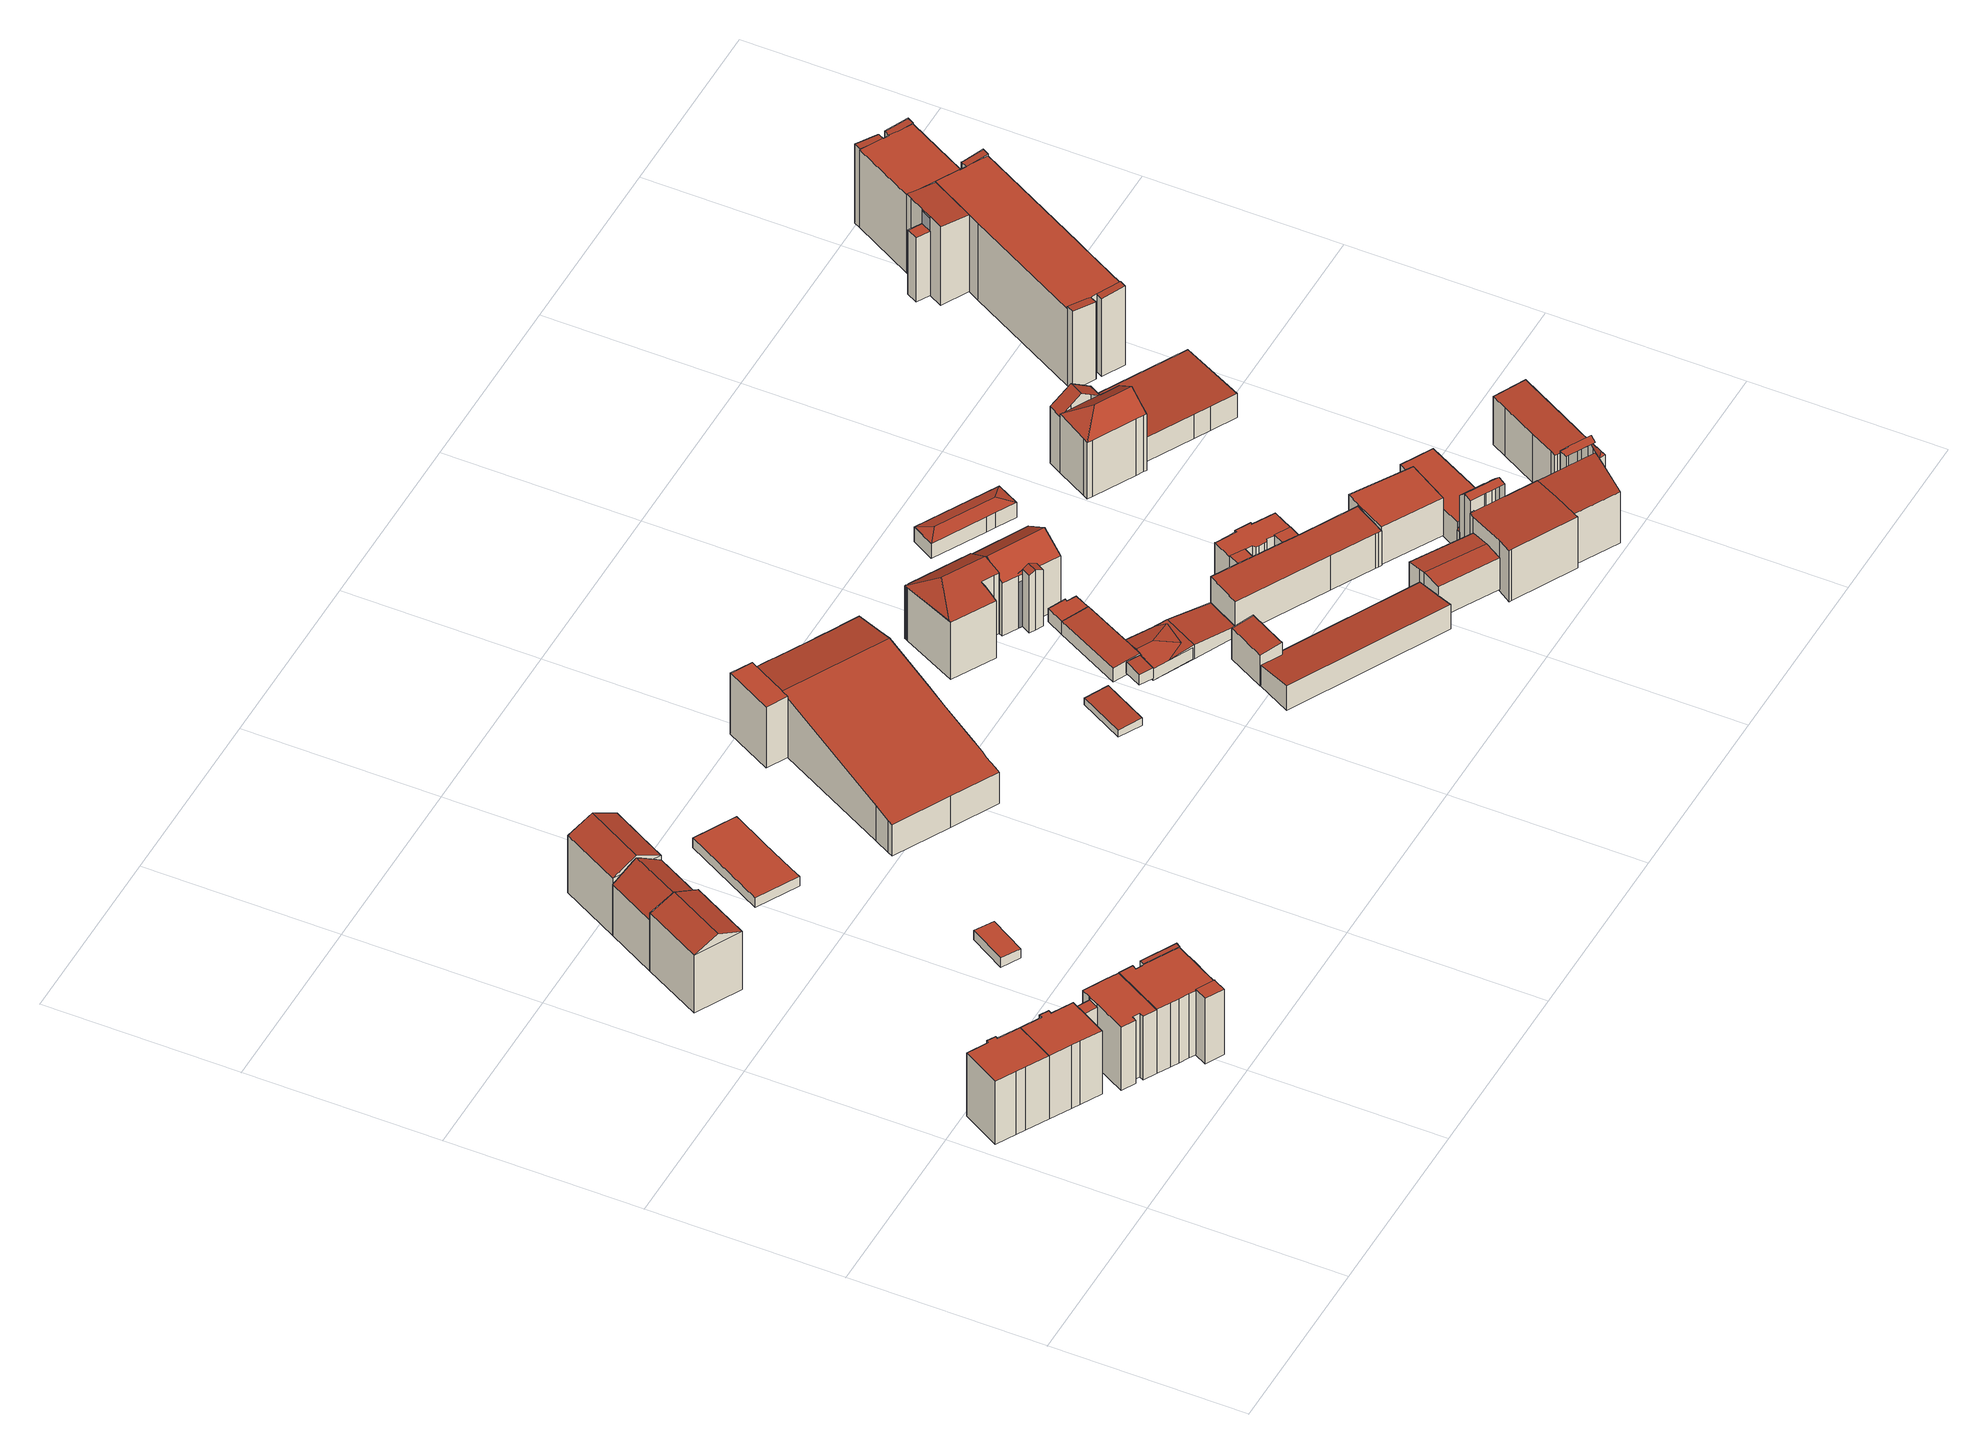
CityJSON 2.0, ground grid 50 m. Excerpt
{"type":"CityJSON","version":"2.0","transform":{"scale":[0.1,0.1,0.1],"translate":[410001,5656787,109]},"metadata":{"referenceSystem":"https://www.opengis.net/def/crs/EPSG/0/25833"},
"CityObjects":{
"building1":{"type":"Building","attributes":{"Dachtyp_tdc":"tdcPolyFlatRoof","Gemeindeschluessel":14612000,"Dachneigung":0,"QualitaetDacherkennung":76,"Geometrietyp2DReferenz":"3000","measuredHeight":19.19,"function":"31001_9998","roofType":"1000"},"geometry":[{"type":"Solid","lod":"2","boundaries":[[[[0,1,2,3]],[[1,4,5,2]],[[4,6,7,5]],[[6,8,9,7]],[[8,10,11,9]],[[10,12,13,11]],[[12,14,15,13]],[[14,16,17,15]],[[16,18,19,17]],[[18,0,3,19]],[[18,16,14,12,10,8,6,4,1,0]],[[3,2,5,7,9,11,13,15,17,19]]]],"semantics":{"surfaces":[{"type":"WallSurface"},{"type":"RoofSurface"},{"type":"GroundSurface"}],"values":[[0,0,0,0,0,0,0,0,0,0,1,2]]}}]},
"building2":{"type":"Building","attributes":{"Dachtyp_tdc":"tdcPolyFlatRoof","Gemeindeschluessel":14612000,"Dachneigung":0,"QualitaetDacherkennung":69,"Geometrietyp2DReferenz":"3000","measuredHeight":19.28,"function":"31001_9998","roofType":"1000"},"geometry":[{"type":"Solid","lod":"2","boundaries":[[[[6,4,20,21]],[[4,22,23,20]],[[22,24,25,23]],[[24,26,27,25]],[[26,28,29,27]],[[28,30,31,29]],[[30,32,33,31]],[[32,34,35,33]],[[34,36,37,35]],[[36,38,39,37]],[[38,40,41,39]],[[40,6,21,41]],[[40,38,36,34,32,30,28,26,24,22,4,6]],[[21,20,23,25,27,29,31,33,35,37,39,41]]]],"semantics":{"surfaces":[{"type":"WallSurface"},{"type":"RoofSurface"},{"type":"GroundSurface"}],"values":[[0,0,0,0,0,0,0,0,0,0,0,0,1,2]]}}]},
"building3":{"type":"Building","attributes":{"Gemeindeschluessel":14612000,"Geometrietyp2DReferenz":"3000","function":"31001_9998","roofType":"9999"},"children":["building3-1","building3-2"]},
"building3-1":{"type":"BuildingPart","attributes":{"Dachtyp_tdc":"tdcPolyFlatRoof","Dachneigung":0,"QualitaetDacherkennung":49,"Geometrietyp2DReferenz":"3000","measuredHeight":19.35,"roofType":"1000"},"parents":["building3"],"geometry":[{"type":"MultiSurface","lod":"2","boundaries":[[[42,43,44,45,46]],[[43,47,48,44]],[[47,49,50,48]],[[49,51,52,50]],[[51,53,54,52]],[[53,55,56,54]],[[55,57,58,56]],[[57,59,60,58]],[[59,61,62,60]],[[61,63,64,62]],[[63,65,66,64]],[[65,67,68,66]],[[67,69,68]],[[67,65,63,61,59,57,55,53,51,49,47,43,42]],[[45,44,48,50,52,54,56,58,60,62,64,66,68]]],"semantics":{"surfaces":[{"type":"WallSurface"},{"type":"RoofSurface"},{"type":"GroundSurface"}],"values":[0,0,0,0,0,0,0,0,0,0,0,0,0,1,2]}}]},
"building3-2":{"type":"BuildingPart","attributes":{"Dachtyp_tdc":"tdcPolyFlatRoof","Dachneigung":0,"QualitaetDacherkennung":43,"Geometrietyp2DReferenz":"3000","measuredHeight":18.34,"roofType":"1000"},"parents":["building3"],"geometry":[{"type":"MultiSurface","lod":"2","boundaries":[[[69,70,35,68]],[[70,71,33,35]],[[71,72,44,33]],[[72,46,45,44]],[[46,72,71,70,69]],[[68,35,33,44,45]]],"semantics":{"surfaces":[{"type":"WallSurface"},{"type":"RoofSurface"},{"type":"GroundSurface"}],"values":[0,0,0,0,1,2]}}]},
"building4":{"type":"Building","attributes":{"Gemeindeschluessel":14612000,"Geometrietyp2DReferenz":"3000","function":"31001_9998","roofType":"9999"},"children":["building4-1","building4-2","building4-3"]},
"building4-1":{"type":"BuildingPart","attributes":{"Dachtyp_tdc":"tdcPolyFlatRoof","Dachneigung":0,"QualitaetDacherkennung":61,"Geometrietyp2DReferenz":"3000","measuredHeight":19.89,"roofType":"1000"},"parents":["building4"],"geometry":[{"type":"MultiSurface","lod":"2","boundaries":[[[73,74,75,76,77]],[[74,78,79,75]],[[78,80,81,79]],[[80,82,83,84,81]],[[80,78,74,73,82]],[[84,76,75,79,81]]],"semantics":{"surfaces":[{"type":"WallSurface"},{"type":"RoofSurface"},{"type":"GroundSurface"}],"values":[0,0,0,0,1,2]}}]},
"building4-2":{"type":"BuildingPart","attributes":{"Dachtyp_tdc":"tdcPolyFlatRoof","Dachneigung":6.8,"QualitaetDacherkennung":31,"Geometrietyp2DReferenz":"3000","measuredHeight":19.88,"roofType":"2100"},"parents":["building4"],"geometry":[{"type":"MultiSurface","lod":"2","boundaries":[[[85,86,87,88,89]],[[86,90,91,87]],[[90,92,93,91]],[[92,94,95,96,93]],[[94,92,90,86,85]],[[88,87,91,93,96]]],"semantics":{"surfaces":[{"type":"WallSurface"},{"type":"RoofSurface"},{"type":"GroundSurface"}],"values":[0,0,0,0,1,2]}}]},
"building4-3":{"type":"BuildingPart","attributes":{"Dachtyp_tdc":"tdcPolyFlatRoof","Dachneigung":0,"QualitaetDacherkennung":57,"Geometrietyp2DReferenz":"3000","measuredHeight":19.44,"roofType":"1000"},"parents":["building4"],"geometry":[{"type":"MultiSurface","lod":"2","boundaries":[[[97,98,99,100]],[[98,101,102,99]],[[101,103,104,102]],[[103,105,106,104]],[[105,107,108,106]],[[107,109,110,108]],[[109,89,88,110]],[[95,111,112,96]],[[111,113,114,112]],[[113,115,116,114]],[[115,77,76,116]],[[83,97,100,84]],[[83,77,115,113,111,95,89,109,107,105,103,101,98,97]],[[100,99,102,104,106,108,110,88,96,112,114,116,76,84]]],"semantics":{"surfaces":[{"type":"WallSurface"},{"type":"RoofSurface"},{"type":"GroundSurface"}],"values":[0,0,0,0,0,0,0,0,0,0,0,0,1,2]}}]},
"building5":{"type":"Building","attributes":{"Dachtyp_tdc":"tdcGableRoof","Gemeindeschluessel":14612000,"Dachneigung":24.3,"QualitaetDacherkennung":77,"Geometrietyp2DReferenz":"3000","measuredHeight":20.55,"function":"31001_9998","roofType":"3100"},"geometry":[{"type":"Solid","lod":"2","boundaries":[[[[117,118,119,120]],[[118,121,122,119]],[[121,123,124,122]],[[123,117,120,124]],[[121,118,125]],[[117,123,126]],[[118,117,126,125]],[[123,121,125,126]],[[120,119,122,124]]]],"semantics":{"surfaces":[{"type":"WallSurface"},{"type":"RoofSurface"},{"type":"GroundSurface"}],"values":[[0,0,0,0,0,0,1,1,2]]}}]},
"building6":{"type":"Building","attributes":{"Dachtyp_tdc":"tdcGableRoof","Gemeindeschluessel":14612000,"Dachneigung":36.5,"QualitaetDacherkennung":63,"Geometrietyp2DReferenz":"3000","measuredHeight":20.35,"function":"31001_9998","roofType":"3100"},"geometry":[{"type":"Solid","lod":"2","boundaries":[[[[127,128,129,130]],[[128,131,122,129]],[[131,132,119,122]],[[128,127,133]],[[132,131,134]],[[127,132,134,133]],[[131,128,133,134]],[[119,130,129,122]],[[132,127,130,119]]]],"semantics":{"surfaces":[{"type":"WallSurface"},{"type":"RoofSurface"},{"type":"GroundSurface"}],"values":[[0,0,0,0,0,1,1,2,0]]}}]},
"building7":{"type":"Building","attributes":{"Gemeindeschluessel":14612000,"Dachneigung":90,"Dachorientierung":0,"MittlereTraufHoehe":115.32,"QualitaetDacherkennung":100,"ObjektHoehe":2.8,"BodenHoehe":112.52,"Geometrietyp2DReferenz":"3000","AbsoluteHoehe":115.32,"Dachflaeche":58.2,"measuredHeight":2.8,"function":"31001_9998","roofType":"1000","storeysAboveGround":1},"geometry":[{"type":"MultiSurface","lod":"2","boundaries":[[[135,136,137,138]],[[135,139,140,136]],[[137,141,142,138]],[[136,140,141,137]],[[140,139,142,141]],[[139,135,138,142]]],"semantics":{"surfaces":[{"type":"WallSurface"},{"type":"RoofSurface"},{"type":"GroundSurface"}],"values":[0,1,2,0,0,0]}}]},
"building8":{"type":"Building","attributes":{"Dachtyp_tdc":"tdcFreeFormRoof","Gemeindeschluessel":14612000,"Dachneigung":27.71,"QualitaetDacherkennung":86,"Geometrietyp2DReferenz":"3000","measuredHeight":20.87,"function":"31001_9998","roofType":"5000"},"geometry":[{"type":"Solid","lod":"2","boundaries":[[[[143,144,145,146]],[[144,147,148,145]],[[147,149,150,148]],[[149,151,152,150]],[[151,143,146,152]],[[149,147,153,154,151]],[[154,153,144,143]],[[147,144,153]],[[143,151,154]],[[146,145,148,150,152]]]],"semantics":{"surfaces":[{"type":"WallSurface"},{"type":"RoofSurface"},{"type":"GroundSurface"}],"values":[[0,0,0,0,0,1,1,0,0,2]]}}]},
"building9":{"type":"Building","attributes":{"Dachtyp_tdc":"tdcPolyFlatRoof","Gemeindeschluessel":14612000,"Dachneigung":0,"QualitaetDacherkennung":89,"Geometrietyp2DReferenz":"3000","measuredHeight":2.9,"function":"31001_9998","roofType":"1000"},"geometry":[{"type":"Solid","lod":"2","boundaries":[[[[155,156,157,158]],[[156,159,160,157]],[[161,162,163,159,156,155]],[[158,157,160,164,165,166]],[[159,163,164,160]],[[163,162,165,164]],[[162,161,166,165]],[[161,155,158,166]]]],"semantics":{"surfaces":[{"type":"WallSurface"},{"type":"RoofSurface"},{"type":"GroundSurface"}],"values":[[0,0,1,2,0,0,0,0]]}}]},
"building10":{"type":"Building","attributes":{"name":"Städtisches Klinikum Dresden-Friedrichstadt","Gemeindeschluessel":14612000,"Geometrietyp2DReferenz":"3000","function":"31001_3051","roofType":"9999"},"children":["building10-1","building10-2"]},
"building10-1":{"type":"BuildingPart","attributes":{"Dachtyp_tdc":"tdcPolyFlatRoof","Dachneigung":0,"QualitaetDacherkennung":48,"Geometrietyp2DReferenz":"3000","measuredHeight":18.58,"roofType":"1000"},"parents":["building10"],"geometry":[{"type":"MultiSurface","lod":"2","boundaries":[[[167,168,169,170]],[[168,171,172,173,169]],[[174,167,170,175,176]],[[174,177,178,179,171,168,167]],[[170,169,173,180,175]]],"semantics":{"surfaces":[{"type":"WallSurface"},{"type":"RoofSurface"},{"type":"GroundSurface"}],"values":[0,0,0,1,2]}}]},
"building10-2":{"type":"BuildingPart","attributes":{"Dachtyp_tdc":"tdcGableRoof","Dachneigung":12.33,"QualitaetDacherkennung":6,"Geometrietyp2DReferenz":"3000","measuredHeight":18.63,"roofType":"3100"},"parents":["building10"],"geometry":[{"type":"MultiSurface","lod":"2","boundaries":[[[181,182,183,184]],[[182,185,186,183]],[[185,187,188,186]],[[187,189,190,188]],[[189,191,192,190]],[[191,193,194,192]],[[193,195,196,194]],[[195,197,198,196]],[[197,199,200,198]],[[199,201,202,200]],[[195,193,191,189,187,185,182,181,203,172,179,204]],[[204,177,176,205,206,207,208,209,210,211,212,213,201,199,197,195]],[[202,214,215,216,217,218,219,220,221,222,175,180,173,223,184,183,186,188,190,192,194,196,198,200]],[[201,213,214,202]],[[213,212,215,214]],[[212,211,216,215]],[[211,210,217,216]],[[210,209,218,217]],[[209,208,219,218]],[[208,207,220,219]],[[207,206,221,220]],[[206,205,222,221]],[[205,176,175,222]],[[172,203,223,173]],[[203,181,184,223]]],"semantics":{"surfaces":[{"type":"WallSurface"},{"type":"RoofSurface"},{"type":"GroundSurface"}],"values":[0,0,0,0,0,0,0,0,0,0,1,1,2,0,0,0,0,0,0,0,0,0,0,0,0]}}]},
"building11":{"type":"Building","attributes":{"Dachtyp_tdc":"tdcPolyFlatRoof","Gemeindeschluessel":14612000,"Dachneigung":3.11,"QualitaetDacherkennung":85,"Geometrietyp2DReferenz":"3000","measuredHeight":2.36,"function":"31001_9998","roofType":"2100"},"geometry":[{"type":"Solid","lod":"2","boundaries":[[[[224,225,226,227]],[[225,228,229,226]],[[228,230,231,229]],[[230,224,227,231]],[[230,228,225,224]],[[227,226,229,231]]]],"semantics":{"surfaces":[{"type":"WallSurface"},{"type":"RoofSurface"},{"type":"GroundSurface"}],"values":[[0,0,0,0,1,2]]}}]},
"building12":{"type":"Building","attributes":{"Dachtyp_tdc":"tdcPolyFlatRoof","Gemeindeschluessel":14612000,"Dachneigung":3.26,"QualitaetDacherkennung":65,"Geometrietyp2DReferenz":"3000","measuredHeight":3.39,"function":"31001_9998","roofType":"2100"},"geometry":[{"type":"Solid","lod":"2","boundaries":[[[[232,233,234,235]],[[233,236,237,234]],[[236,238,239,237]],[[238,232,235,239]],[[238,236,233,232]],[[235,234,237,239]]]],"semantics":{"surfaces":[{"type":"WallSurface"},{"type":"RoofSurface"},{"type":"GroundSurface"}],"values":[[0,0,0,0,1,2]]}}]},
"building13":{"type":"Building","attributes":{"Dachtyp_tdc":"tdcFreeFormRoof","Gemeindeschluessel":14612000,"Dachneigung":10.69,"QualitaetDacherkennung":26,"Geometrietyp2DReferenz":"3000","measuredHeight":19.48,"function":"31001_9998","roofType":"5000"},"geometry":[{"type":"Solid","lod":"2","boundaries":[[[[240,241,242,243]],[[241,244,245,242]],[[244,246,247,245]],[[246,248,249,247]],[[248,250,251,249]],[[252,253,254,255,256,257,258]],[[244,241,240,259,260,261,252,258,250,248,246]],[[252,261,262,263,264,265,266,253]],[[257,250,258]],[[260,262,261]],[[251,267,268,269,270,271,272,273,274,275,276,277,278,243,242,245,247,249]],[[250,257,267,251]],[[257,256,268,267]],[[256,255,269,268]],[[255,254,270,269]],[[254,253,271,270]],[[253,266,272,271]],[[266,265,273,272]],[[265,264,274,273]],[[264,263,275,274]],[[263,262,276,275]],[[262,260,277,276]],[[260,259,278,277]],[[259,240,243,278]]]],"semantics":{"surfaces":[{"type":"WallSurface"},{"type":"RoofSurface"},{"type":"GroundSurface"}],"values":[[0,0,0,0,0,1,1,1,0,0,2,0,0,0,0,0,0,0,0,0,0,0,0,0]]}}]},
"building14":{"type":"Building","attributes":{"Dachtyp_tdc":"tdcPolyFlatRoof","Gemeindeschluessel":14612000,"Dachneigung":2.94,"QualitaetDacherkennung":85,"Geometrietyp2DReferenz":"3000","measuredHeight":4.32,"function":"31001_9998","roofType":"2100"},"geometry":[{"type":"Solid","lod":"2","boundaries":[[[[279,280,281,282]],[[280,283,284,281]],[[283,285,286,284]],[[285,287,288,286]],[[287,289,290,288]],[[289,291,292,290]],[[291,279,282,292]],[[291,289,287,285,283,280,279]],[[282,281,284,286,288,290,292]]]],"semantics":{"surfaces":[{"type":"WallSurface"},{"type":"RoofSurface"},{"type":"GroundSurface"}],"values":[[0,0,0,0,0,0,0,1,2]]}}]},
"building15":{"type":"Building","attributes":{"Dachtyp_tdc":"tdcPolyFlatRoof","Gemeindeschluessel":14612000,"Dachneigung":6.33,"QualitaetDacherkennung":74,"Geometrietyp2DReferenz":"3000","measuredHeight":10.04,"function":"31001_9998","roofType":"2100"},"geometry":[{"type":"Solid","lod":"2","boundaries":[[[[293,294,295,296]],[[294,297,298,295]],[[297,299,300,298]],[[299,301,302,300]],[[301,293,296,302]],[[301,299,297,294,293]],[[296,295,298,300,302]]]],"semantics":{"surfaces":[{"type":"WallSurface"},{"type":"RoofSurface"},{"type":"GroundSurface"}],"values":[[0,0,0,0,0,1,2]]}}]},
"building16":{"type":"Building","attributes":{"Dachtyp_tdc":"tdcFreeFormRoof","Gemeindeschluessel":14612000,"Dachneigung":10.54,"QualitaetDacherkennung":43,"Geometrietyp2DReferenz":"3000","measuredHeight":4.6,"function":"31001_9998","roofType":"5000"},"geometry":[{"type":"Solid","lod":"2","boundaries":[[[[303,304,305,306]],[[304,307,308,305]],[[307,309,292,308]],[[309,310,290,292]],[[310,311,288,290]],[[311,303,306,288]],[[307,304,312]],[[303,311,313]],[[310,309,314]],[[306,305,308,292,290,288]],[[304,303,313,315,312]],[[315,313,311,310,314]],[[312,315,314,309,307]]]],"semantics":{"surfaces":[{"type":"WallSurface"},{"type":"GroundSurface"},{"type":"RoofSurface"}],"values":[[0,0,0,0,0,0,0,0,0,1,2,2,2]]}}]},
"building17":{"type":"Building","attributes":{"Gemeindeschluessel":14612000,"Dachneigung":84.87,"Dachorientierung":28.08,"MittlereTraufHoehe":114.53,"QualitaetDacherkennung":44,"ObjektHoehe":4.23,"BodenHoehe":111.08,"Geometrietyp2DReferenz":"3000","AbsoluteHoehe":115.31,"Dachflaeche":238.12,"measuredHeight":4.23,"function":"31001_9998","roofType":"3100","storeysAboveGround":1},"geometry":[{"type":"MultiSurface","lod":"2","boundaries":[[[316,317,318,319]],[[317,320,321,318]],[[320,322,323,321]],[[322,324,325,323]],[[324,326,327,325]],[[326,328,329,327]],[[328,330,331,329]],[[330,316,319,331]],[[326,324,322,320,317,316]],[[316,330,328,326]],[[319,318,321,323,325,327,329,331]]],"semantics":{"surfaces":[{"type":"WallSurface"},{"type":"RoofSurface"},{"type":"GroundSurface"}],"values":[0,0,0,0,0,0,0,0,1,1,2]}}]},
"building18":{"type":"Building","attributes":{"Dachtyp_tdc":"tdcPolyFlatRoof","Gemeindeschluessel":14612000,"Dachneigung":7.25,"QualitaetDacherkennung":76,"Geometrietyp2DReferenz":"3000","measuredHeight":7.5,"function":"31001_9998","roofType":"2100"},"geometry":[{"type":"Solid","lod":"2","boundaries":[[[[332,333,334,335]],[[333,336,337,334]],[[336,338,339,337]],[[338,340,341,339]],[[340,342,343,341]],[[342,344,345,343]],[[344,332,335,345]],[[344,342,340,338,336,333,332]],[[335,334,337,339,341,343,345]]]],"semantics":{"surfaces":[{"type":"WallSurface"},{"type":"RoofSurface"},{"type":"GroundSurface"}],"values":[[0,0,0,0,0,0,0,1,2]]}}]},
"building19":{"type":"Building","attributes":{"Dachtyp_tdc":"tdcPolyFlatRoof","Gemeindeschluessel":14612000,"Dachneigung":2.75,"QualitaetDacherkennung":66,"Geometrietyp2DReferenz":"3000","measuredHeight":4.29,"function":"31001_9998","roofType":"2100"},"geometry":[{"type":"Solid","lod":"2","boundaries":[[[[283,346,347,284]],[[346,348,349,347]],[[348,350,351,349]],[[350,352,353,351]],[[352,354,286,353]],[[354,283,284,286]],[[354,352,350,348,346,283]],[[284,347,349,351,353,286]]]],"semantics":{"surfaces":[{"type":"WallSurface"},{"type":"RoofSurface"},{"type":"GroundSurface"}],"values":[[0,0,0,0,0,0,1,2]]}}]},
"building20":{"type":"Building","attributes":{"Gemeindeschluessel":14612000,"Geometrietyp2DReferenz":"3000","function":"31001_9998","roofType":"9999"},"children":["building20-1","building20-2"]},
"building20-1":{"type":"BuildingPart","attributes":{"Dachtyp_tdc":"tdcGableRoof","Dachneigung":26.8,"QualitaetDacherkennung":65,"Geometrietyp2DReferenz":"3000","measuredHeight":18.24,"roofType":"3100"},"parents":["building20"],"geometry":[{"type":"MultiSurface","lod":"2","boundaries":[[[355,356,357]],[[358,359,360,361,362]],[[359,363,364,360]],[[363,365,366,364]],[[365,367,368,366]],[[363,359,358,369]],[[369,367,355,367,365,363]],[[357,368,370,361,360,364,366,368]]],"semantics":{"surfaces":[{"type":"WallSurface"},{"type":"RoofSurface"},{"type":"GroundSurface"}],"values":[0,0,0,0,0,1,1,2]}}]},
"building20-2":{"type":"BuildingPart","attributes":{"Dachtyp_tdc":"tdcGableRoof","Dachneigung":33.82,"QualitaetDacherkennung":65,"Geometrietyp2DReferenz":"3000","measuredHeight":19.9,"roofType":"3100"},"parents":["building20"],"geometry":[{"type":"MultiSurface","lod":"2","boundaries":[[[356,371,372,357]],[[371,373,277,372]],[[373,374,375,277]],[[374,376,276,375]],[[376,377,378,276]],[[377,379,380,378]],[[379,381,382,380]],[[381,362,361,382]],[[379,377,376,374]],[[374,373,371,356,383,384,362,381,379]],[[370,368,357,372,277,375,276,378,380,382,361]]],"semantics":{"surfaces":[{"type":"WallSurface"},{"type":"RoofSurface"},{"type":"GroundSurface"}],"values":[0,0,0,0,0,0,0,0,1,1,2]}}]},
"building21":{"type":"Building","attributes":{"Dachtyp_tdc":"tdcPolyFlatRoof","Gemeindeschluessel":14612000,"Dachneigung":2.99,"QualitaetDacherkennung":71,"Geometrietyp2DReferenz":"3000","measuredHeight":11.01,"function":"31001_9998","roofType":"2100"},"geometry":[{"type":"Solid","lod":"2","boundaries":[[[[385,386,387,388]],[[386,389,390,387]],[[389,391,392,390]],[[391,393,394,392]],[[393,395,396,394]],[[395,397,398,396]],[[397,399,400,398]],[[399,401,402,400]],[[401,403,404,402]],[[403,405,406,404]],[[405,385,388,406]],[[405,403,401,399,397,395,393,391,389,386,385]],[[388,387,390,392,394,396,398,400,402,404,406]]]],"semantics":{"surfaces":[{"type":"WallSurface"},{"type":"RoofSurface"},{"type":"GroundSurface"}],"values":[[0,0,0,0,0,0,0,0,0,0,0,1,2]]}}]},
"building22":{"type":"Building","attributes":{"Gemeindeschluessel":14612000,"Geometrietyp2DReferenz":"3000","function":"31001_9998","roofType":"9999"},"children":["building22-1","building22-2","building22-3"]},
"building22-1":{"type":"BuildingPart","attributes":{"Dachtyp_tdc":"tdcPolyFlatRoof","Dachneigung":0,"QualitaetDacherkennung":56,"Geometrietyp2DReferenz":"3000","measuredHeight":11.05,"roofType":"1000"},"parents":["building22"],"geometry":[{"type":"MultiSurface","lod":"2","boundaries":[[[407,395,408,409,410]],[[395,393,411,408]],[[393,412,413,414,411]],[[412,393,395,407]],[[409,408,411,414]]],"semantics":{"surfaces":[{"type":"WallSurface"},{"type":"RoofSurface"},{"type":"GroundSurface"}],"values":[0,0,0,1,2]}}]},
"building22-2":{"type":"BuildingPart","attributes":{"Dachtyp_tdc":"tdcPolyFlatRoof","Dachneigung":0,"QualitaetDacherkennung":72,"Geometrietyp2DReferenz":"3000","measuredHeight":10.83,"roofType":"1000"},"parents":["building22"],"geometry":[{"type":"MultiSurface","lod":"2","boundaries":[[[415,416,417,418]],[[416,419,420,417]],[[419,421,422,420]],[[421,423,424,422]],[[423,425,426,424]],[[425,427,428,426]],[[427,410,409,428]],[[413,429,430,414]],[[429,431,432,430]],[[431,433,434,432]],[[433,435,436,434]],[[435,437,438,436]],[[437,439,440,438]],[[439,441,442,440]],[[441,443,444,442]],[[443,445,446,444]],[[445,447,448,446]],[[445,443,441,439,437,435,433,431,429,413,410,427,425,423,421,419,416,415,447]],[[448,418,417,420,422,424,426,428,409,414,430,432,434,436,438,440,442,444,446]]],"semantics":{"surfaces":[{"type":"WallSurface"},{"type":"RoofSurface"},{"type":"GroundSurface"}],"values":[0,0,0,0,0,0,0,0,0,0,0,0,0,0,0,0,0,1,2]}}]},
"building22-3":{"type":"BuildingPart","attributes":{"Dachtyp_tdc":"tdcPolyFlatRoof","Dachneigung":0,"QualitaetDacherkennung":54,"Geometrietyp2DReferenz":"3000","measuredHeight":11.09,"roofType":"1000"},"parents":["building22"],"geometry":[{"type":"MultiSurface","lod":"2","boundaries":[[[449,397,450,451]],[[397,452,415,418,450]],[[453,449,451,448,447]],[[453,452,397,449]],[[451,450,418,448]]],"semantics":{"surfaces":[{"type":"WallSurface"},{"type":"RoofSurface"},{"type":"GroundSurface"}],"values":[0,0,0,1,2]}}]},
"building23":{"type":"Building","attributes":{"Gemeindeschluessel":14612000,"Dachneigung":84.82,"Dachorientierung":-60.45,"MittlereTraufHoehe":121.61,"QualitaetDacherkennung":90,"ObjektHoehe":10.15,"BodenHoehe":111.75,"Geometrietyp2DReferenz":"3000","AbsoluteHoehe":121.9,"Dachflaeche":173.19,"measuredHeight":10.15,"function":"31001_9998","roofType":"3100","storeysAboveGround":3},"geometry":[{"type":"MultiSurface","lod":"2","boundaries":[[[454,455,456,457]],[[455,458,459,456]],[[458,460,461,459]],[[460,462,463,461]],[[462,464,465,463]],[[464,466,467,465]],[[466,454,457,467]],[[455,454,466,464]],[[464,462,460,458,455]],[[457,456,459,461,463,465,467]]],"semantics":{"surfaces":[{"type":"WallSurface"},{"type":"RoofSurface"},{"type":"GroundSurface"}],"values":[0,0,0,0,0,0,0,1,1,2]}}]},
"building24":{"type":"Building","attributes":{"name":"Städtisches Klinikum Dresden-Friedrichstadt","Dachtyp_tdc":"tdcFreeFormRoof","Gemeindeschluessel":14612000,"Dachneigung":15.71,"QualitaetDacherkennung":72,"Geometrietyp2DReferenz":"3000","measuredHeight":5.43,"function":"31001_3051","roofType":"5000"},"geometry":[{"type":"Solid","lod":"2","boundaries":[[[[468,469,470,471]],[[469,472,473,470]],[[472,474,475,473]],[[474,476,477,475]],[[476,478,479,477]],[[478,468,471,479]],[[472,480,474]],[[481,482,468]],[[480,472,469,482,481]],[[476,474,480,481,468,478]],[[469,468,482]],[[471,470,473,475,477,479]]]],"semantics":{"surfaces":[{"type":"WallSurface"},{"type":"RoofSurface"},{"type":"GroundSurface"}],"values":[[0,0,0,0,0,0,1,1,1,1,0,2]]}}]},
"building25":{"type":"Building","attributes":{"Dachtyp_tdc":"tdcPolyFlatRoof","Gemeindeschluessel":14612000,"Dachneigung":0,"QualitaetDacherkennung":44,"Geometrietyp2DReferenz":"3000","measuredHeight":11.41,"function":"31001_9998","roofType":"1000"},"geometry":[{"type":"Solid","lod":"2","boundaries":[[[[483,484,485,486]],[[487,488,489,490]],[[488,491,492,489]],[[491,483,486,492]],[[491,488,487,484,483]],[[486,485,490,489,492]],[[484,487,490,485]]]],"semantics":{"surfaces":[{"type":"WallSurface"},{"type":"RoofSurface"},{"type":"GroundSurface"}],"values":[[0,0,0,0,1,2,0]]}}]},
"building26":{"type":"Building","attributes":{"Gemeindeschluessel":14612000,"Geometrietyp2DReferenz":"3000","function":"31001_9998","roofType":"9999"},"children":["building26-1","building26-2"]},
"building26-1":{"type":"BuildingPart","attributes":{"Dachtyp_tdc":"tdcGableRoof","Dachneigung":52.04,"QualitaetDacherkennung":5,"Geometrietyp2DReferenz":"3000","measuredHeight":10.65,"roofType":"3100"},"parents":["building26"],"geometry":[{"type":"MultiSurface","lod":"2","boundaries":[[[493,494,495,496]],[[494,497,498,495]],[[497,499,500,498]],[[499,501,502,500]],[[501,503,504,502]],[[499,497,494,493,505,506]],[[506,507,503,501,499]],[[508,496,495,498,500,502,504]]],"semantics":{"surfaces":[{"type":"WallSurface"},{"type":"RoofSurface"},{"type":"GroundSurface"}],"values":[0,0,0,0,0,1,1,2]}}]},
"building26-2":{"type":"BuildingPart","attributes":{"Dachtyp_tdc":"tdcPolyFlatRoof","Dachneigung":0,"QualitaetDacherkennung":80,"Geometrietyp2DReferenz":"3000","measuredHeight":8.39,"roofType":"1000"},"parents":["building26"],"geometry":[{"type":"MultiSurface","lod":"2","boundaries":[[[509,510,493,496,511]],[[512,513,514,504,503]],[[513,515,516,514]],[[515,517,518,516]],[[517,519,520,518]],[[519,509,511,520]],[[519,517,515,513,512,507,521,505,510,509]],[[511,496,508,504,514,516,518,520]]],"semantics":{"surfaces":[{"type":"WallSurface"},{"type":"RoofSurface"},{"type":"GroundSurface"}],"values":[0,0,0,0,0,0,1,2]}}]},
"building27":{"type":"Building","attributes":{"Gemeindeschluessel":14612000,"Geometrietyp2DReferenz":"3000","function":"31001_9998","roofType":"9999"},"children":["building27-1","building27-2","building27-3","building27-4","building27-5","building27-6","building27-7"]},
"building27-1":{"type":"BuildingPart","attributes":{"Dachtyp_tdc":"tdcPolyFlatRoof","Dachneigung":3.02,"QualitaetDacherkennung":70,"Geometrietyp2DReferenz":"3000","measuredHeight":14.99,"roofType":"2100"},"parents":["building27"],"geometry":[{"type":"MultiSurface","lod":"2","boundaries":[[[522,523,524,525]],[[523,526,527,524]],[[526,528,529,527]],[[528,530,531,529]],[[530,532,533,531]],[[532,534,535,533]],[[534,536,537,535]],[[536,538,539,537]],[[538,540,541,539]],[[540,542,543,541]],[[542,544,545,546,543]],[[544,542,540,538,536,534,532,530,528,526,523,522,547]],[[525,524,527,529,531,533,535,537,539,541,543,546]]],"semantics":{"surfaces":[{"type":"WallSurface"},{"type":"RoofSurface"},{"type":"GroundSurface"}],"values":[0,0,0,0,0,0,0,0,0,0,0,1,2]}}]},
"building27-2":{"type":"BuildingPart","attributes":{"Dachtyp_tdc":"tdcPolyFlatRoof","Dachneigung":0,"QualitaetDacherkennung":32,"Geometrietyp2DReferenz":"3000","measuredHeight":17.97,"roofType":"1000"},"parents":["building27"],"geometry":[{"type":"MultiSurface","lod":"2","boundaries":[[[548,549,550,551]],[[549,552,553,550]],[[552,554,555,556,553]],[[554,552,549,548,557,558,559]],[[560,561,562,551,550,553,556]],[[557,548,551,562,563]]],"semantics":{"surfaces":[{"type":"WallSurface"},{"type":"RoofSurface"},{"type":"GroundSurface"}],"values":[0,0,0,1,2,0]}}]},
"building27-3":{"type":"BuildingPart","attributes":{"Dachtyp_tdc":"tdcPolyFlatRoof","Dachneigung":2.64,"QualitaetDacherkennung":69,"Geometrietyp2DReferenz":"3000","measuredHeight":15.56,"roofType":"2100"},"parents":["building27"],"geometry":[{"type":"MultiSurface","lod":"2","boundaries":[[[564,565,566,567]],[[565,568,569,566]],[[568,570,571,569]],[[570,572,573,571]],[[572,574,575,573]],[[574,576,577,575]],[[578,579,580,581,582]],[[579,578,576,574,572,570,568,565,564,583]],[[567,566,569,571,573,575,577,582,581]]],"semantics":{"surfaces":[{"type":"WallSurface"},{"type":"RoofSurface"},{"type":"GroundSurface"}],"values":[0,0,0,0,0,0,0,1,2]}}]},
"building27-4":{"type":"BuildingPart","attributes":{"Dachtyp_tdc":"tdcGableRoof","Dachneigung":43.67,"QualitaetDacherkennung":9,"Geometrietyp2DReferenz":"3000","measuredHeight":19.12,"roofType":"3100"},"parents":["building27"],"geometry":[{"type":"MultiSurface","lod":"2","boundaries":[[[584,585,586,587]],[[585,588,578,582,586]],[[589,590,591,577,576]],[[590,592,502,591]],[[592,593,498,502]],[[593,594,595,498]],[[590,589,588,585]],[[585,584,596,594,593,592,590]],[[595,597,587,586,582,577,591,502,498]],[[594,596,597,595]],[[596,584,587,597]]],"semantics":{"surfaces":[{"type":"WallSurface"},{"type":"RoofSurface"},{"type":"GroundSurface"}],"values":[0,0,0,0,0,0,1,1,2,0,0]}}]},
"building27-5":{"type":"BuildingPart","attributes":{"Dachtyp_tdc":"tdcFreeFormRoof","Dachneigung":53.65,"QualitaetDacherkennung":25,"Geometrietyp2DReferenz":"3000","measuredHeight":16.17,"roofType":"5000"},"parents":["building27"],"geometry":[{"type":"MultiSurface","lod":"2","boundaries":[[[598,599,600,601]],[[599,602,603,604,600]],[[605,602,599]],[[599,598,606,605]],[[598,607,606]],[[605,606,607,608,602]],[[601,600,604,561,560]]],"semantics":{"surfaces":[{"type":"WallSurface"},{"type":"RoofSurface"},{"type":"GroundSurface"}],"values":[0,0,1,1,1,1,2]}}]},
"building27-6":{"type":"BuildingPart","attributes":{"Dachtyp_tdc":"tdcPolyFlatRoof","Dachneigung":3,"QualitaetDacherkennung":61,"Geometrietyp2DReferenz":"3000","measuredHeight":15.54,"roofType":"2100"},"parents":["building27"],"geometry":[{"type":"MultiSurface","lod":"2","boundaries":[[[609,610,603,611,563,580,583,612]],[[567,581,562,561,604,613,614]],[[580,563,562,581]],[[603,610,613,604]],[[610,609,614,613]],[[609,612,564,567,614]]],"semantics":{"surfaces":[{"type":"RoofSurface"},{"type":"GroundSurface"},{"type":"WallSurface"}],"values":[0,1,2,2,2,2]}}]},
"building27-7":{"type":"BuildingPart","attributes":{"Dachtyp_tdc":"tdcPolyFlatRoof","Dachneigung":11.87,"QualitaetDacherkennung":43,"Geometrietyp2DReferenz":"3000","measuredHeight":15.28,"roofType":"2100"},"parents":["building27"],"geometry":[{"type":"MultiSurface","lod":"2","boundaries":[[[555,615,616,545,547,617]],[[525,546,601,560,556]],[[545,616,598,601,546]],[[555,617,522,525,556]]],"semantics":{"surfaces":[{"type":"RoofSurface"},{"type":"GroundSurface"},{"type":"WallSurface"}],"values":[0,1,2,2]}}]},
"building28":{"type":"Building","attributes":{"name":"Städtisches Klinikum Dresden-Friedrichstadt","Gemeindeschluessel":14612000,"Geometrietyp2DReferenz":"3000","function":"31001_3051","roofType":"9999"},"children":["building28-1","building28-2"]},
"building28-1":{"type":"BuildingPart","attributes":{"Dachtyp_tdc":"tdcHipAndGableRoof","Dachneigung":34.71,"QualitaetDacherkennung":56,"Geometrietyp2DReferenz":"3000","measuredHeight":21.09,"roofType":"5000"},"parents":["building28"],"geometry":[{"type":"MultiSurface","lod":"2","boundaries":[[[618,619,620,621]],[[619,622,623,620]],[[622,624,625,623]],[[624,626,627,625]],[[626,628,629,627]],[[628,630,631,629]],[[630,632,633,631]],[[632,634,635,633]],[[634,636,637,635]],[[636,638,639,637]],[[638,640,639]],[[641,642,643,644,645]],[[642,618,621,643]],[[638,636,634,646]],[[634,632,630,628,626,624,622,646]],[[622,619,618,642,641,647,648,649,638,646]],[[621,620,623,625,627,629,631,633,635,637,639,650,644,643]]],"semantics":{"surfaces":[{"type":"WallSurface"},{"type":"RoofSurface"},{"type":"GroundSurface"}],"values":[0,0,0,0,0,0,0,0,0,0,0,0,0,1,1,1,2]}}]},
"building28-2":{"type":"BuildingPart","attributes":{"Dachtyp_tdc":"tdcGableRoof","Dachneigung":34.67,"QualitaetDacherkennung":67,"Geometrietyp2DReferenz":"3000","measuredHeight":21.11,"roofType":"3100"},"parents":["building28"],"geometry":[{"type":"MultiSurface","lod":"2","boundaries":[[[640,651,652,639]],[[653,654,655,656]],[[654,645,644,655]],[[653,651,640,649,657]],[[657,647,645,654,653]],[[650,639,652,656,655,644]],[[651,653,656,652]]],"semantics":{"surfaces":[{"type":"WallSurface"},{"type":"RoofSurface"},{"type":"GroundSurface"}],"values":[0,0,0,1,1,2,0]}}]},
"building29":{"type":"Building","attributes":{"name":"Städtisches Klinikum Dresden-Friedrichstadt","Gemeindeschluessel":14612000,"Geometrietyp2DReferenz":"3000","function":"31001_3051","roofType":"9999"},"children":["building29-1","building29-2"]},
"building29-1":{"type":"BuildingPart","attributes":{"Dachtyp_tdc":"tdcPolyFlatRoof","Dachneigung":3.09,"QualitaetDacherkennung":59,"Geometrietyp2DReferenz":"3000","measuredHeight":7.37,"roofType":"2100"},"parents":["building29"],"geometry":[{"type":"MultiSurface","lod":"2","boundaries":[[[658,659,660,661]],[[659,662,663,660]],[[662,664,665,666,663]],[[667,668,669,670]],[[668,671,672,669]],[[671,658,661,672]],[[671,668,667,673,664,662,659,658]],[[661,660,663,666,670,669,672]]],"semantics":{"surfaces":[{"type":"WallSurface"},{"type":"RoofSurface"},{"type":"GroundSurface"}],"values":[0,0,0,0,0,0,1,2]}}]},
"building29-2":{"type":"BuildingPart","attributes":{"Dachtyp_tdc":"tdcPolyFlatRoof","Dachneigung":23.47,"QualitaetDacherkennung":35,"Geometrietyp2DReferenz":"3000","measuredHeight":7.73,"roofType":"2100"},"parents":["building29"],"geometry":[{"type":"MultiSurface","lod":"2","boundaries":[[[674,675,676,677]],[[675,678,679,676]],[[678,680,681,679]],[[680,682,667,670,681]],[[665,674,677,666]],[[665,673,682,680,678,675,674]],[[677,676,679,681,670,666]]],"semantics":{"surfaces":[{"type":"WallSurface"},{"type":"RoofSurface"},{"type":"GroundSurface"}],"values":[0,0,0,0,0,1,2]}}]},
"building30":{"type":"Building","attributes":{"name":"Städtisches Klinikum Dresden-Friedrichstadt","Gemeindeschluessel":14612000,"Geometrietyp2DReferenz":"3000","function":"31001_3051","roofType":"9999"},"children":["building30-1","building30-2","building30-3","building30-4","building30-5","building30-6","building30-7","building30-8","building30-9"]},
"building30-1":{"type":"BuildingPart","attributes":{"Dachtyp_tdc":"tdcPolyFlatRoof","Dachneigung":5.99,"QualitaetDacherkennung":63,"Geometrietyp2DReferenz":"3000","measuredHeight":24.09,"roofType":"2100"},"parents":["building30"],"geometry":[{"type":"MultiSurface","lod":"2","boundaries":[[[683,684,685,686]],[[684,687,688,685]],[[687,689,690,691,688]],[[689,687,684,683,692,693]],[[694,686,685,688,691]],[[692,683,686,694]]],"semantics":{"surfaces":[{"type":"WallSurface"},{"type":"RoofSurface"},{"type":"GroundSurface"}],"values":[0,0,0,1,2,0]}}]},
"building30-2":{"type":"BuildingPart","attributes":{"Dachtyp_tdc":"tdcPolyFlatRoof","Dachneigung":0,"QualitaetDacherkennung":49,"Geometrietyp2DReferenz":"3000","measuredHeight":23.52,"roofType":"1000"},"parents":["building30"],"geometry":[{"type":"MultiSurface","lod":"2","boundaries":[[[695,692,694,696]],[[690,697,698,691]],[[697,699,700,698]],[[699,701,702,700]],[[701,699,697,690,693,692,695,703,704,705,706,707,708,709]],[[705,704,710,711,712]],[[713,714,715,712,711,716,696,694,691,698,700,702]],[[709,708,714,713]],[[706,705,712,715]]],"semantics":{"surfaces":[{"type":"WallSurface"},{"type":"RoofSurface"},{"type":"GroundSurface"}],"values":[0,0,0,0,1,0,2,0,0]}}]},
"building30-3":{"type":"BuildingPart","attributes":{"Dachtyp_tdc":"tdcPolyFlatRoof","Dachneigung":3.51,"QualitaetDacherkennung":50,"Geometrietyp2DReferenz":"3000","measuredHeight":24.01,"roofType":"2100"},"parents":["building30"],"geometry":[{"type":"MultiSurface","lod":"2","boundaries":[[[717,718,719,702,701]],[[717,720,721,718]],[[718,721,722,719]],[[721,720,709,713,722]],[[719,722,713,702]]],"semantics":{"surfaces":[{"type":"WallSurface"},{"type":"RoofSurface"},{"type":"GroundSurface"}],"values":[0,1,0,0,2]}}]},
"building30-4":{"type":"BuildingPart","attributes":{"Dachtyp_tdc":"tdcPolyFlatRoof","Dachneigung":5.42,"QualitaetDacherkennung":51,"Geometrietyp2DReferenz":"3000","measuredHeight":24.1,"roofType":"2100"},"parents":["building30"],"geometry":[{"type":"MultiSurface","lod":"2","boundaries":[[[715,714,723,724]],[[708,725,723,714]],[[725,726,724,723]],[[726,727,706,715,724]],[[726,725,708,707,727]]],"semantics":{"surfaces":[{"type":"GroundSurface"},{"type":"WallSurface"},{"type":"RoofSurface"}],"values":[0,1,1,1,2]}}]},
"building30-5":{"type":"BuildingPart","attributes":{"Dachtyp_tdc":"tdcPolyFlatRoof","Dachneigung":5.05,"QualitaetDacherkennung":64,"Geometrietyp2DReferenz":"3000","measuredHeight":24.03,"roofType":"2100"},"parents":["building30"],"geometry":[{"type":"MultiSurface","lod":"2","boundaries":[[[728,729,730,731]],[[729,732,733,734,730]],[[735,728,731,736]],[[735,737,732,729,728]],[[731,730,734,736]]],"semantics":{"surfaces":[{"type":"WallSurface"},{"type":"RoofSurface"},{"type":"GroundSurface"}],"values":[0,0,0,1,2]}}]},
"building30-6":{"type":"BuildingPart","attributes":{"Dachtyp_tdc":"tdcPolyFlatRoof","Dachneigung":0,"QualitaetDacherkennung":50,"Geometrietyp2DReferenz":"3000","measuredHeight":19.47,"roofType":"1000"},"parents":["building30"],"geometry":[{"type":"MultiSurface","lod":"2","boundaries":[[[738,739,740,741]],[[739,742,743,740]],[[742,744,745,743]],[[744,742,739,738]],[[741,740,743,745]]],"semantics":{"surfaces":[{"type":"WallSurface"},{"type":"RoofSurface"},{"type":"GroundSurface"}],"values":[0,0,0,1,2]}}]},
"building30-7":{"type":"BuildingPart","attributes":{"Dachtyp_tdc":"tdcPolyFlatRoof","Dachneigung":5.14,"QualitaetDacherkennung":80,"Geometrietyp2DReferenz":"3000","measuredHeight":23.96,"roofType":"2100"},"parents":["building30"],"geometry":[{"type":"MultiSurface","lod":"2","boundaries":[[[710,746,747,711]],[[746,748,741,747]],[[748,738,741]],[[749,745,744]],[[749,750,751,745]],[[750,752,753,754,751]],[[755,756,752,750,749,748,746,710]],[[711,747,741,745,751,754,716]]],"semantics":{"surfaces":[{"type":"WallSurface"},{"type":"RoofSurface"},{"type":"GroundSurface"}],"values":[0,0,0,0,0,0,1,2]}}]},
"building30-8":{"type":"BuildingPart","attributes":{"Dachtyp_tdc":"tdcPolyFlatRoof","Dachneigung":0,"QualitaetDacherkennung":43,"Geometrietyp2DReferenz":"3000","measuredHeight":23.72,"roofType":"1000"},"parents":["building30"],"geometry":[{"type":"MultiSurface","lod":"2","boundaries":[[[757,758,735,736,759,760]],[[733,761,762,734]],[[761,763,695,696,762]],[[753,764,765,754]],[[764,753,756,763,761,733,737,758,757,766]],[[759,736,734,762,696,716,754,765]]],"semantics":{"surfaces":[{"type":"WallSurface"},{"type":"RoofSurface"},{"type":"GroundSurface"}],"values":[0,0,0,0,1,2]}}]},
"building30-9":{"type":"BuildingPart","attributes":{"Dachtyp_tdc":"tdcPolyFlatRoof","Dachneigung":4.93,"QualitaetDacherkennung":57,"Geometrietyp2DReferenz":"3000","measuredHeight":24.01,"roofType":"2100"},"parents":["building30"],"geometry":[{"type":"MultiSurface","lod":"2","boundaries":[[[767,768,769,765,764]],[[768,770,771,769]],[[770,772,773,771]],[[772,760,759,773]],[[760,772,770,768,767,766]],[[765,769,771,773,759]]],"semantics":{"surfaces":[{"type":"WallSurface"},{"type":"RoofSurface"},{"type":"GroundSurface"}],"values":[0,0,0,0,1,2]}}]}
},
"vertices":[
[136,443,228],[132,437,228],[132,437,36],[136,443,36],[186,407,228],[186,407,36],[132,308,228],[132,308,36],[76,339,228],[76,339,36],[54,351,228],[54,351,36],[4,379,228],[4,379,36],[59,477,228],[59,477,36],[111,449,228],[111,449,36],[114,455,228],[114,455,36],
[186,407,35],[132,308,35],[237,379,228],[237,379,35],[241,387,228],[241,387,35],[263,375,228],[263,375,35],[259,366,228],[259,366,35],[311,338,228],[311,338,35],[308,332,228],[308,332,35],[294,306,228],[294,306,35],[257,239,228],[257,239,35],[205,268,228],[205,268,35],[185,279,228],[185,279,35],
[344,313,228],[344,314,228],[344,314,35],[344,313,35],[344,313,218],[356,336,228],[356,336,35],[390,318,228],[390,318,35],[410,308,228],[410,308,35],[442,290,228],[442,290,35],[372,160,228],[372,160,35],[339,178,228],[339,178,35],[345,189,228],[345,189,35],[327,198,228],[327,198,35],[321,187,228],[321,187,35],[286,206,228],[286,206,35],[330,287,228],[330,287,35],[330,287,218],
[294,306,218],[308,332,218],[344,314,218],
[511,86,233],[511,85,233],[511,85,34],[511,86,34],[511,86,229],[494,53,233],[494,53,34],[448,78,233],[448,78,34],[465,110,233],[465,110,229],[465,110,34],
[488,252,232],[493,262,233],[493,262,34],[488,252,34],[488,252,229],[496,261,233],[496,261,34],[581,215,233],[581,215,34],[576,205,232],[576,205,229],[576,205,34],
[449,119,229],[425,131,229],[425,131,34],[449,119,34],[405,142,229],[405,142,34],[372,160,229],[372,160,34],[442,290,229],[442,290,34],[476,272,229],[476,272,34],[470,261,229],[470,261,34],[563,182,229],[563,182,34],[547,151,229],[547,151,34],[528,117,229],[528,117,34],
[91,1169,209],[170,1318,210],[170,1318,34],[91,1169,34],[286,1256,211],[286,1256,34],[207,1107,211],[207,1107,34],[228,1287,239],[149,1138,239],
[237,1444,189],[352,1380,194],[352,1380,34],[237,1444,34],[286,1256,194],[170,1318,189],[293,1413,237],[227,1288,237],
[526,624,63],[580,718,63],[580,718,35],[526,624,35],[573,598,63],[627,690,63],[627,690,35],[573,598,35],
[237,1444,207],[318,1595,207],[318,1595,33],[237,1444,33],[432,1529,207],[432,1529,33],[389,1449,207],[389,1449,33],[352,1380,207],[352,1380,33],[375,1562,242],[294,1412,242],
[568,1144,60],[462,1201,60],[462,1201,31],[568,1144,31],[574,1412,60],[574,1412,31],[583,1173,60],[630,1262,60],[680,1356,60],[680,1356,31],[630,1262,31],[583,1173,31],
[882,1383,212],[946,1504,212],[946,1504,27],[882,1383,27],[999,1476,212],[999,1476,192],[999,1476,27],[935,1355,212],[935,1355,27],[935,1355,208],[944,1372,212],[945,1374,212],[947,1376,212],[945,1374,27],
[1056,1446,192],[1138,1402,192],[1138,1402,27],[1056,1446,27],[1164,1388,192],[1164,1388,27],[1194,1372,192],[1194,1372,27],[1230,1354,192],[1230,1354,27],[1259,1339,192],[1259,1339,27],[1222,1270,206],[1222,1270,27],[1205,1237,213],[1205,1237,27],[1134,1103,180],[1134,1103,27],[1104,1047,166],[1104,1047,27],[1055,954,143],[1055,954,27],[1038,1456,192],[945,1374,213],[779,1059,135],[757,1018,125],[750,1005,122],[892,930,122],[1009,867,122],[1016,881,125],[1031,910,132],[1040,925,136],[1048,941,140],[1048,941,27],[1040,925,27],[1031,910,27],[1016,881,27],[1009,867,27],[892,930,27],[750,1005,27],[757,1018,27],[779,1059,27],[1038,1456,27],
[1378,696,50],[1320,726,47],[1320,726,27],[1378,696,27],[1381,841,47],[1381,841,27],[1439,810,50],[1439,810,27],
[1548,785,62],[1525,741,59],[1525,741,28],[1548,785,28],[1491,759,59],[1491,759,28],[1514,803,62],[1514,803,28],
[1463,1137,209],[1458,1128,207],[1458,1128,24],[1463,1137,24],[1457,1125,206],[1457,1125,24],[1448,1109,203],[1448,1109,24],[1433,1085,197],[1433,1085,24],[1325,1145,198],[1325,1145,24],[1426,1218,219],[1399,1295,185],[1398,1293,185],[1397,1290,185],[1396,1288,185],[1395,1286,186],[1327,1151,199],[1494,1121,209],[1507,1115,209],[1532,1161,219],[1558,1210,185],[1409,1290,185],[1407,1291,185],[1404,1292,185],[1402,1294,185],[1395,1286,24],[1396,1288,24],[1397,1290,24],[1398,1293,24],[1399,1295,24],[1402,1294,24],[1404,1292,24],[1407,1291,24],[1409,1290,24],[1558,1210,24],[1507,1115,24],[1494,1121,24],
[1514,803,64],[1481,819,62],[1481,819,22],[1514,803,22],[1568,990,62],[1568,990,22],[1634,956,66],[1634,956,22],[1576,840,66],[1576,840,22],[1569,825,66],[1569,825,22],[1548,785,66],[1548,785,22],
[1662,489,127],[1609,517,121],[1609,517,27],[1662,489,27],[1660,613,121],[1660,613,27],[1713,586,127],[1713,586,27],[1667,499,127],[1667,499,27],
[1694,772,59],[1647,683,56],[1647,683,22],[1694,772,22],[1525,741,56],[1525,741,22],[1548,785,65],[1569,825,62],[1576,840,59],[1644,684,56],[1685,777,60],[1555,798,68],[1597,777,68],
[1629,691,63],[1525,741,53],[1525,741,21],[1629,691,21],[1548,785,53],[1548,785,21],[1569,825,53],[1569,825,21],[1576,840,53],[1576,840,21],[1677,782,63],[1677,782,21],[1778,724,53],[1778,724,21],[1733,641,53],[1733,641,21],
[1961,219,104],[1562,428,104],[1562,428,29],[1961,219,29],[1609,517,91],[1609,517,29],[1662,489,91],[1662,489,29],[1667,499,90],[1667,499,29],[2010,320,90],[2010,320,29],[1980,260,98],[1980,260,29],
[1592,1035,62],[1592,1035,22],[1634,1014,64],[1634,1014,22],[1631,1008,64],[1631,1008,22],[1653,996,65],[1653,996,22],[1634,956,65],
[1540,1084,192],[1540,1084,184],[1540,1084,24],[1585,1060,195],[1572,1037,196],[1572,1037,24],[1585,1060,24],[1585,1060,183],[1554,1047,206],[1554,1047,24],[1538,1055,198],[1538,1055,24],[1551,1078,197],[1551,1078,24],[1566,1070,206],[1566,1070,24],
[1502,1105,184],[1502,1105,24],[1507,1115,191],[1529,1157,223],[1529,1157,24],[1558,1210,182],[1699,1138,181],[1699,1138,24],[1670,1083,223],[1670,1083,24],[1642,1029,183],[1642,1029,24],[1551,1078,184],[1566,1070,183],
[2069,460,128],[1962,518,128],[1962,518,23],[2069,460,23],[1733,641,128],[1733,641,23],[1778,724,133],[1778,724,23],[1842,689,133],[1842,689,23],[1878,669,133],[1878,669,23],[1947,631,133],[1947,631,23],[1986,609,132],[1986,609,23],[2128,533,133],[2128,533,23],[2084,451,128],[2084,451,23],[2077,455,128],[2077,455,23],
[1892,695,133],[1878,669,22],[1892,695,22],[1892,695,131],[1842,689,22],[1856,715,133],[1856,715,131],[1856,715,22],
[1961,657,131],[1944,667,131],[1944,667,22],[1961,657,22],[1936,663,131],[1936,663,22],[1930,666,131],[1930,666,22],[1917,673,131],[1917,673,22],[1910,677,131],[1910,677,22],[1909,686,131],[1909,686,22],[1883,766,131],[1883,766,22],[1887,763,131],[1887,763,22],[1912,750,131],[1912,750,22],[1933,740,131],[1933,740,22],[1935,738,131],[1935,738,22],[1938,744,131],[1938,744,22],[1976,723,131],[1976,723,22],[1973,719,131],[1973,719,22],[2029,688,131],[2029,688,22],[2001,636,131],[2001,636,22],
[1986,609,133],[1947,631,22],[1986,609,22],[1961,657,133],[2001,636,133],
[1980,260,124],[2004,306,129],[2004,306,28],[1980,260,28],[2010,320,128],[2010,320,28],[2025,354,124],[2025,354,28],[2173,268,124],[2173,268,28],[2150,223,129],[2150,223,28],[2126,179,124],[2126,179,28],
[1655,1357,72],[1688,1415,72],[1688,1415,27],[1655,1357,27],[1891,1305,72],[1891,1305,27],[1860,1246,72],[1860,1246,27],[1810,1273,72],[1810,1273,27],[1788,1285,72],[1788,1285,27],[1846,1293,81],[1700,1372,81],[1687,1414,73],
[2230,371,140],[2084,451,140],[2084,451,26],[2230,371,26],[2128,533,140],[2146,564,140],[2146,564,26],[2128,533,26],[2292,476,140],[2292,476,26],
[2268,287,84],[2265,282,84],[2265,282,24],[2268,287,24],[2260,284,91],[2260,284,24],[2233,299,131],[2233,299,24],[2200,316,83],[2200,316,24],[2204,324,83],[2204,324,24],[2251,296,108],[2236,305,131],[2221,314,108],[2236,305,24],
[2289,274,108],[2268,287,108],[2289,274,24],[2204,324,108],[2230,371,108],[2230,371,24],[2292,476,108],[2292,476,24],[2315,520,108],[2315,520,24],[2394,478,108],[2394,478,24],[2236,305,108],
[2451,187,171],[2448,188,170],[2448,188,24],[2451,187,24],[2441,192,170],[2441,192,24],[2435,196,170],[2435,196,24],[2442,209,170],[2442,209,24],[2474,270,170],[2474,270,24],[2524,363,170],[2524,363,24],[2546,404,170],[2546,404,24],[2623,362,174],[2623,362,24],[2530,187,174],[2530,187,24],[2523,174,174],[2523,174,24],[2512,153,174],[2512,153,172],[2512,153,24],[2479,171,172],
[2421,176,204],[2423,175,204],[2423,175,24],[2421,176,24],[2430,171,204],[2430,171,24],[2441,166,204],[2441,166,177],[2441,166,24],[2411,156,204],[2481,118,204],[2497,136,204],[2497,136,24],[2481,118,24],[2411,156,24],[2411,156,172],
[2275,68,179],[2269,57,180],[2269,57,24],[2275,68,24],[2109,141,180],[2109,141,24],[2103,144,180],[2103,144,24],[2126,179,178],[2126,179,24],[2173,268,173],[2173,268,24],[2180,280,173],[2180,280,24],[2264,235,173],[2342,193,173],[2342,193,172],[2342,193,24],[2264,235,24],[2309,130,176],
[2279,266,202],[2272,253,216],[2272,253,24],[2279,266,24],[2264,235,210],[2180,280,210],[2190,298,216],[2190,298,24],[2200,316,195],[2260,284,195],[2257,278,202],[2257,278,24],[2270,271,202],[2270,271,24],
[2501,133,176],[2480,93,176],[2480,93,24],[2501,133,24],[2465,100,176],[2465,100,174],[2465,100,24],[2477,102,186],[2497,132,180],[2497,136,176],[2481,118,176],
[2384,8,180],[2387,12,180],[2481,118,172],[2275,68,180],[2387,12,24],[2384,8,24],
[2497,136,177],[2501,133,177],[2451,187,172],
[2171,1153,202],[2178,1149,202],[2178,1149,23],[2171,1153,23],[2157,1108,234],[2157,1108,23],[2140,1077,209],[2140,1077,23],[2129,1057,194],[2129,1057,23],[2122,1061,194],[2122,1061,23],[2104,1071,194],[2104,1071,23],[1999,1127,194],[1999,1127,23],[1986,1134,194],[1986,1134,23],[1993,1146,195],[1993,1146,23],[2036,1225,202],[2036,1225,23],[2036,1225,194],[2133,1173,202],[2153,1162,202],[2153,1162,23],[2133,1173,23],[2133,1173,197],[2066,1156,234],[2128,1176,202],[2086,1198,202],[2045,1220,202],[2086,1198,23],
[2055,1260,195],[2055,1260,23],[2105,1233,234],[2152,1208,197],[2152,1208,23],[2105,1233,23],[2086,1198,234],
[2371,953,97],[2307,987,97],[2307,987,24],[2371,953,24],[2268,1008,97],[2268,1008,24],[2154,1069,97],[2154,1069,94],[2154,1069,24],[2212,1177,91],[2244,1235,87],[2244,1235,24],[2212,1177,24],[2460,1119,87],[2460,1119,24],[2188,1130,94],
[2140,1077,101],[2178,1149,101],[2178,1149,24],[2140,1077,24],[2181,1147,99],[2181,1147,24],[2201,1183,99],[2201,1183,24],[2212,1177,94],
[2639,1770,237],[2644,1767,237],[2644,1767,2],[2639,1770,2],[2692,1742,243],[2692,1742,2],[2683,1725,243],[2683,1725,237],[2683,1725,2],[2630,1754,237],[2635,1751,237],[2630,1754,2],
[2616,1761,237],[2616,1761,2],[2521,1421,237],[2521,1421,2],[2502,1386,237],[2502,1386,2],[2444,1278,237],[2444,1278,2],[2556,1793,237],[2494,1678,237],[2478,1649,237],[2317,1347,237],[2371,1318,237],[2373,1317,237],[2388,1309,237],[2494,1678,235],[2494,1678,2],[2478,1649,2],[2388,1309,2],[2373,1317,2],[2317,1347,2],[2556,1793,2],
[2444,1278,242],[2435,1262,242],[2435,1262,2],[2388,1309,238],[2378,1292,238],[2378,1292,2],
[2365,1300,2],[2308,1330,2],[2365,1300,237],[2308,1330,243],[2317,1347,243],
[2653,1967,237],[2709,1937,242],[2709,1937,2],[2653,1967,2],[2700,1920,242],[2700,1920,239],[2700,1920,2],[2644,1951,237],[2644,1951,2],[2670,1936,239],
[2444,1751,197],[2411,1769,197],[2411,1769,2],[2444,1751,2],[2426,1797,197],[2426,1797,2],[2459,1779,197],[2459,1779,2],
[2425,1715,242],[2425,1715,2],[2444,1751,242],[2459,1779,242],[2479,1815,242],[2479,1815,2],[2487,1830,242],[2487,1830,239],[2487,1830,2],[2556,1793,235],[2510,1818,239],
[2630,1958,239],[2644,1951,239],[2630,1958,2],[2630,1958,236],[2634,1796,239],[2634,1796,2],[2616,1761,239],[2572,1989,239],[2572,1989,2],[2601,1974,239],
[2572,1989,242],[2581,2006,242],[2581,2006,2],[2637,1976,237],[2637,1976,2],[2639,1975,236],[2639,1975,2]
]}
